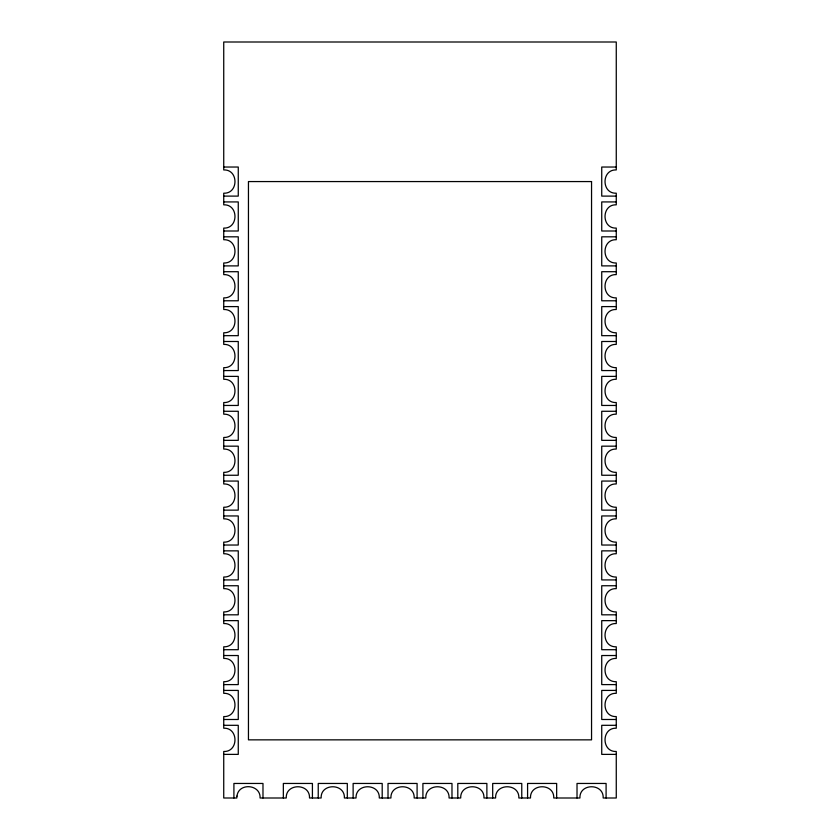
<?xml version="1.0" encoding="UTF-8"?>
<svg xmlns="http://www.w3.org/2000/svg" width="840" height="840" viewBox="0 0 840 840"><rect width="100%" height="100%" fill="white"/><g stroke="black" fill="none" stroke-linecap="round" stroke-linejoin="round"><path stroke-width="1.26" d="M223.734 167.034L238.266 167.034L238.266 196.109L223.734 196.109M616.266 167.034L601.734 167.034L601.734 196.109L616.266 196.109M223.734 201.925L238.266 201.925L238.266 231L223.734 231M616.266 201.925L601.734 201.925L601.734 231L616.266 231M223.734 236.817L238.266 236.817L238.266 265.892L223.734 265.892M616.266 236.817L601.734 236.817L601.734 265.892L616.266 265.892M223.734 271.709L238.266 271.709L238.266 300.783L223.734 300.783M616.266 271.709L601.734 271.709L601.734 300.783L616.266 300.783M223.734 306.6L238.266 306.6L238.266 335.675L223.734 335.675M616.266 306.6L601.734 306.6L601.734 335.675L616.266 335.675M223.734 341.492L238.266 341.492L238.266 370.566L223.734 370.566M616.266 341.492L601.734 341.492L601.734 370.566L616.266 370.566M223.734 376.383L238.266 376.383L238.266 405.457L223.734 405.457M616.266 376.383L601.734 376.383L601.734 405.457L616.266 405.457M223.734 411.274L238.266 411.274L238.266 440.349L223.734 440.349M616.266 411.274L601.734 411.274L601.734 440.349L616.266 440.349M223.734 446.166L238.266 446.166L238.266 475.251L223.734 475.251M616.266 446.166L601.734 446.166L601.734 475.251L616.266 475.251M223.734 481.058L238.266 481.058L238.266 510.143L223.734 510.143M616.266 481.058L601.734 481.058L601.734 510.143L616.266 510.143M223.734 515.949L238.266 515.949L238.266 545.034L223.734 545.034M616.266 515.949L601.734 515.949L601.734 545.034L616.266 545.034M223.734 550.851L238.266 550.851L238.266 579.925L223.734 579.925M616.266 550.851L601.734 550.851L601.734 579.925L616.266 579.925M223.734 585.743L238.266 585.743L238.266 614.817L223.734 614.817M616.266 585.743L601.734 585.743L601.734 614.817L616.266 614.817M223.734 620.634L238.266 620.634L238.266 649.708L223.734 649.708M616.266 620.634L601.734 620.634L601.734 649.708L616.266 649.708M223.734 655.525L238.266 655.525L238.266 684.6L223.734 684.6M616.266 655.525L601.734 655.525L601.734 684.6L616.266 684.6M223.734 690.417L238.266 690.417L238.266 719.492L223.734 719.492M616.266 690.417L601.734 690.417L601.734 719.492L616.266 719.492M223.734 725.308L238.266 725.308L238.266 754.383L223.734 754.383M616.266 725.308L601.734 725.308L601.734 754.383L616.266 754.383M606.091 798L606.091 783.457L577.017 783.457L577.017 798M556.658 798L556.658 783.457L527.583 783.457L527.583 798M521.766 798L521.766 783.457L492.692 783.457L492.692 798M486.875 798L486.875 783.457L457.8 783.457L457.8 798M451.983 798L451.983 783.457L422.909 783.457L422.909 798M417.092 798L417.092 783.457L388.017 783.457L388.017 798M382.2 798L382.2 783.457L353.126 783.457L353.126 798M347.308 798L347.308 783.457L318.234 783.457L318.234 798M312.417 798L312.417 783.457L283.343 783.457L283.343 798M262.983 798L262.983 783.457L233.909 783.457L233.909 798M236.975 796.089L236.817 798L223.734 798L223.734 751.475C238.707 752.136 238.707 727.556 223.734 728.217L223.734 716.583C238.707 717.245 238.707 692.664 223.734 693.325L223.734 681.692C238.707 682.353 238.707 657.773 223.734 658.434L223.734 646.8C238.707 647.462 238.707 622.881 223.734 623.543L223.734 611.909C238.707 612.57 238.707 587.99 223.734 588.651L223.734 577.017C238.707 577.678 238.707 553.098 223.734 553.749L223.734 542.125C238.707 542.776 238.707 518.207 223.734 518.857L223.734 507.234C238.707 507.885 238.707 483.315 223.734 483.966L223.734 472.343C238.707 472.994 238.707 448.423 223.734 449.075L223.734 437.451C238.707 438.102 238.707 413.522 223.734 414.183L223.734 402.549C238.707 403.211 238.707 378.63 223.734 379.292L223.734 367.657C238.707 368.319 238.707 343.739 223.734 344.4L223.734 332.766C238.707 333.428 238.707 308.847 223.734 309.508L223.734 297.875C238.707 298.536 238.707 273.956 223.734 274.617L223.734 262.983C238.707 263.644 238.707 239.064 223.734 239.726L223.734 228.091C238.707 228.753 238.707 204.172 223.734 204.834L223.734 193.2C238.707 193.862 238.707 169.281 223.734 169.942L223.734 42L616.266 42L616.266 169.942C601.293 169.281 601.293 193.862 616.266 193.2L616.266 204.834C601.293 204.172 601.293 228.753 616.266 228.091L616.266 239.726C601.293 239.064 601.293 263.644 616.266 262.983L616.266 274.617C601.293 273.956 601.293 298.536 616.266 297.875L616.266 309.508C601.293 308.847 601.293 333.428 616.266 332.766L616.266 344.4C601.293 343.739 601.293 368.319 616.266 367.657L616.266 379.292C601.293 378.63 601.293 403.211 616.266 402.549L616.266 414.183C601.293 413.522 601.293 438.102 616.266 437.451L616.266 449.075C601.293 448.423 601.293 472.994 616.266 472.343L616.266 483.966C601.293 483.315 601.293 507.885 616.266 507.234L616.266 518.857C601.293 518.207 601.293 542.776 616.266 542.125L616.266 553.749C601.293 553.098 601.293 577.678 616.266 577.017L616.266 588.651C601.293 587.99 601.293 612.57 616.266 611.909L616.266 623.543C601.293 622.881 601.293 647.462 616.266 646.8L616.266 658.434C601.293 657.773 601.293 682.353 616.266 681.692L616.266 693.325C601.293 692.664 601.293 717.245 616.266 716.583L616.266 728.217C601.293 727.556 601.293 752.136 616.266 751.475L616.266 798L603.183 798C603.845 783.017 579.264 783.017 579.925 798L553.749 798C554.411 783.017 529.83 783.017 530.492 798L518.857 798C519.519 783.017 494.939 783.017 495.6 798L483.966 798C484.628 783.017 460.047 783.017 460.709 798L449.075 798C449.736 783.017 425.156 783.017 425.817 798L414.183 798C414.844 783.017 390.264 783.017 390.925 798L379.292 798C379.953 783.017 355.373 783.017 356.034 798L344.4 798C345.062 783.017 320.481 783.017 321.143 798L309.508 798C310.17 783.017 285.59 783.017 286.251 798L260.075 798C260.767 784.224 238.571 782.376 236.975 796.089M591.549 181.566L248.451 181.566L248.451 739.851L591.549 739.851L591.549 181.566"/></g></svg>
